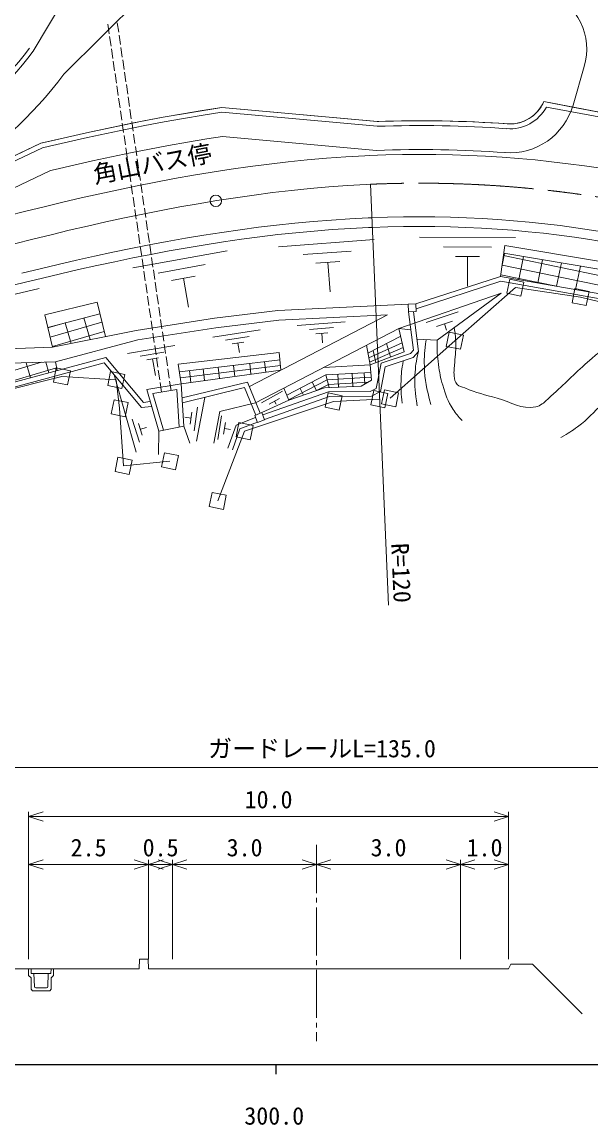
# Model space of a CAD drawing. Units: millimetres, scale not verified. Extents: x 40000 to 680000, y 20000 to 380000.
# Drawn here: x 341568 to 400840, y 198715 to 313523 of the extents above; entities that cross this region are included whole.
import ezdxf
from ezdxf.enums import TextEntityAlignment as Align

# ---------------------------------------------------------------- set-up
doc = ezdxf.new("R2010")
doc.units = ezdxf.units.MM
doc.header["$LTSCALE"] = 1000
doc.linetypes.add('CHAIN', pattern=[18.5, 12, -1.5, 3.5, -1.5])
for name, color, linetype, lineweight in [('M-BGD', 7, 'Continuous', 13), ('M-BMK', 2, 'CHAIN', 13), ('M-BMK-OTRS', 5, 'Continuous', 13), ('M-BMK-ROW', 30, 'Continuous', 13), ('M-STR-HTXT', 7, 'Continuous', 13), ('M-STR-STRC', 7, 'Continuous', 13), ('M-TTL-BAND', 7, 'Continuous', 25)]:
    doc.layers.add(name, color=color, linetype=linetype, lineweight=lineweight)
doc.styles.add('ＭＳ ゴシック', font='')
doc.styles.get('ＭＳ ゴシック').set_extended_font_data('MS Gothic')

msp = doc.modelspace()

# ---------------------------------------------------------------- linework, layer by layer
at = {"layer": 'M-BGD'}
for p, q in [((348891, 320793), (342732, 310489)), ((345933, 308091), (354493, 316596)), ((351639, 312457), (351495, 313447)), ((350650, 312313), (350505, 313302)), ((350838, 311026), (350693, 312016)), ((351827, 311171), (351683, 312160)), ((351025, 309740), (350881, 310729)), ((352015, 309884), (351870, 310874)), ((351213, 308454), (351069, 309443)), ((352203, 308598), (352058, 309588)), ((398972, 304862), (400139, 308882)), ((351401, 307167), (351257, 308157)), ((352391, 307312), (352246, 308301)), ((351589, 305881), (351445, 306870)), ((352579, 306025), (352434, 307015)), ((351777, 304594), (351633, 305584)), ((352767, 304739), (352622, 305729)), ((351965, 303308), (351820, 304298)), ((352954, 303453), (352810, 304442)), ((362369, 304629), (378611, 303169)), ((395926, 305238), (409528, 302678)), ((396207, 304677), (409138, 302243)), ((353142, 302166), (352998, 303156)), ((362385, 304126), (378566, 302671)), ((352153, 302022), (352008, 303011)), ((326616, 292880), (343527, 300901)), ((352341, 300735), (352196, 301725)), ((353330, 300880), (353186, 301869)), ((362446, 301610), (378499, 300167)), ((326791, 292409), (343694, 300427)), ((352529, 299449), (352384, 300439)), ((353518, 299594), (353374, 300583)), ((352717, 298163), (352572, 299152)), ((353706, 298307), (353561, 299297)), ((330232, 291275), (344530, 298056)), ((352904, 296876), (352760, 297866)), ((353894, 297021), (353749, 298010)), ((353092, 295590), (352948, 296580)), ((354082, 295735), (353937, 296724)), ((353280, 294304), (353136, 295293)), ((354270, 294448), (354125, 295438)), ((353468, 293017), (353324, 294007)), ((354458, 293162), (354313, 294151)), ((354645, 291876), (354501, 292865)), ((353656, 291731), (353511, 292720)), ((353844, 290445), (353699, 291434)), ((354833, 290589), (354689, 291579)), ((368295, 290132), (378268, 290873)), ((382994, 291130), (392994, 291088)), ((353101, 287936), (362945, 289698)), ((354032, 289158), (353887, 290148)), ((355021, 289303), (354877, 290292)), ((370862, 289320), (375848, 289690)), ((385490, 290119), (390490, 290099)), ((391413, 287050), (391864, 290252)), ((391551, 288031), (391844, 289444)), ((391752, 289460), (401870, 287770)), ((391864, 290252), (402036, 288553)), ((354220, 287872), (354075, 288861)), ((355209, 288016), (355065, 289006)), ((355738, 287392), (360660, 288273)), ((372183, 288415), (374676, 288601)), ((373429, 288508), (373656, 285453)), ((386736, 289114), (389236, 289104)), ((387986, 289109), (387973, 286046)), ((391577, 288214), (409041, 284598)), ((391717, 289206), (409216, 285583)), ((393321, 286712), (393818, 289115)), ((395291, 286364), (395792, 288785)), ((397261, 286016), (397766, 288455)), ((354408, 286586), (354263, 287575)), ((355397, 286730), (355253, 287720)), ((357145, 286628), (359606, 287069)), ((382600, 284184), (391413, 287050)), ((391413, 287050), (408927, 283953)), ((391437, 287221), (397261, 286016)), ((399232, 285667), (399740, 288126)), ((354595, 285299), (354451, 286289)), ((355585, 285444), (355440, 286433)), ((358375, 286848), (358915, 283833)), ((382625, 283667), (391449, 286535)), ((391449, 286535), (409585, 283329)), ((333628, 283476), (343354, 285800)), ((354783, 284013), (354639, 285002)), ((355773, 284157), (355628, 285147)), ((380832, 281630), (391493, 285318)), ((384808, 280408), (391493, 285318)), ((343932, 283041), (349389, 284354)), ((349389, 284354), (350247, 280784)), ((354971, 282727), (354827, 283716)), ((355961, 282871), (355816, 283861)), ((368222, 283484), (381801, 284146)), ((381801, 284146), (382600, 284184)), ((381801, 284146), (381840, 283346)), ((382600, 284184), (382639, 283385)), ((343932, 283041), (344740, 279680)), ((344245, 281737), (349677, 283154)), ((348661, 280466), (348002, 282717)), ((353465, 281429), (361629, 282694)), ((355159, 281440), (355015, 282430)), ((356149, 281585), (356004, 282574)), ((361629, 282694), (368222, 283484)), ((361765, 281703), (368305, 282487)), ((379638, 283039), (365250, 275585)), ((368305, 282487), (379638, 283039)), ((382639, 283385), (381840, 283346)), ((381840, 283346), (382335, 279375)), ((382340, 283371), (382859, 279215)), ((383688, 282263), (387008, 283371)), ((344258, 281683), (346066, 282212)), ((344492, 280710), (349886, 282287)), ((344726, 279736), (350120, 281314)), ((344740, 279680), (353465, 281429)), ((346692, 280071), (346066, 282212)), ((353640, 280445), (361765, 281703)), ((356336, 280298), (356192, 281288)), ((361443, 280730), (366387, 281474)), ((380832, 281630), (365886, 273887)), ((370242, 281937), (375228, 282300)), ((371524, 281529), (374018, 281711)), ((380832, 281630), (382073, 281480)), ((381381, 279210), (380832, 281630)), ((384755, 281828), (386415, 282382)), ((385585, 282105), (385802, 281456)), ((345052, 278150), (353640, 280445)), ((355347, 280154), (355202, 281143)), ((362754, 280422), (365226, 280794)), ((363446, 280020), (364682, 280206)), ((372184, 281076), (373431, 281167)), ((372807, 281121), (372880, 280124)), ((381015, 280824), (377600, 279055)), ((377685, 278585), (381169, 280143)), ((384808, 280408), (382698, 280503)), ((324776, 278913), (344740, 279680)), ((352542, 279028), (357474, 279851)), ((353858, 278741), (356324, 279152)), ((355535, 278867), (355390, 279857)), ((356524, 279012), (356380, 280002)), ((368368, 279141), (357841, 277912)), ((364064, 280113), (364212, 279129)), ((368547, 277293), (368368, 279141)), ((377820, 277846), (377449, 279878)), ((377771, 278118), (381282, 279646)), ((377820, 277846), (381381, 279210)), ((378167, 279349), (378423, 278077)), ((378966, 278022), (382038, 279036)), ((379543, 280061), (379943, 278659)), ((382038, 279036), (382335, 279375)), ((382325, 278604), (382859, 279215)), ((319238, 269661), (350113, 278054)), ((319914, 270363), (350291, 278621)), ((320116, 271238), (343605, 278108)), ((321560, 277478), (345052, 278150)), ((342442, 276487), (341981, 278062)), ((344372, 277012), (344048, 278121)), ((345223, 277243), (345052, 278150)), ((350113, 278054), (354013, 273406)), ((350291, 278621), (354225, 273932)), ((354556, 278350), (355789, 278556)), ((355173, 278453), (355463, 276715)), ((355723, 277581), (355578, 278571)), ((356712, 277726), (356568, 278715)), ((357841, 277912), (358159, 275861)), ((368445, 278345), (357964, 277121)), ((365287, 277976), (365417, 276861)), ((366831, 278156), (366957, 277074)), ((377820, 277846), (373000, 277573)), ((377961, 276233), (377820, 277846)), ((378475, 275389), (378966, 278022)), ((379403, 277640), (382325, 278604)), ((330860, 273338), (345170, 277524)), ((351180, 276783), (353458, 268739)), ((355911, 276295), (355766, 277284)), ((356900, 276439), (356756, 277429)), ((358064, 276473), (368499, 277783)), ((368547, 277293), (358159, 275861)), ((359015, 277243), (359160, 276010)), ((360450, 277411), (360592, 276196)), ((361993, 277591), (362131, 276408)), ((363610, 277780), (363745, 276631)), ((373216, 276784), (369160, 274683)), ((377890, 277049), (373216, 276784)), ((373216, 276784), (373576, 275469)), ((374468, 276855), (374545, 275510)), ((375952, 276939), (376030, 275573)), ((377223, 277011), (377289, 275841)), ((378922, 275057), (379403, 277640)), ((354562, 275258), (358159, 275861)), ((356099, 275008), (355954, 275998)), ((357088, 275153), (356944, 276142)), ((358159, 275861), (358416, 271445)), ((365059, 276053), (358244, 274396)), ((366388, 272798), (365059, 276053)), ((373351, 276290), (369390, 274239)), ((371803, 276052), (372263, 275164)), ((373486, 275797), (372263, 275164)), ((373091, 275449), (376892, 275610)), ((377918, 276550), (373351, 276290)), ((377616, 276032), (373486, 275797)), ((376892, 275610), (377961, 276233)), ((355819, 270940), (354562, 275258)), ((355199, 274858), (357692, 275275)), ((356312, 271036), (355199, 274858)), ((357692, 275275), (357921, 271349)), ((364759, 275466), (358274, 273889)), ((360602, 274455), (359757, 269892)), ((365925, 272609), (364759, 275466)), ((366519, 273879), (368707, 275089)), ((366652, 272630), (373511, 275033)), ((366817, 272158), (373598, 274534)), ((369372, 274169), (368854, 275425)), ((369372, 274169), (373091, 275449)), ((370531, 275393), (370894, 274693)), ((373511, 275033), (377843, 275062)), ((373598, 274534), (377967, 274563)), ((377843, 275062), (378475, 275389)), ((377967, 274563), (378922, 275057)), ((354013, 273406), (355068, 273520)), ((354225, 273932), (354926, 274007)), ((359845, 273451), (359493, 270976)), ((365886, 273887), (362160, 272981)), ((366563, 272864), (369372, 274169)), ((367308, 273744), (368402, 274349)), ((367855, 274046), (368028, 273734)), ((353803, 269784), (353048, 272168)), ((359174, 272284), (358530, 272376)), ((359262, 272903), (359086, 271665)), ((362160, 272981), (361549, 269684)), ((361956, 270077), (362357, 272544)), ((363860, 271556), (365902, 272349)), ((365815, 272582), (366563, 272864)), ((365815, 272582), (366096, 271834)), ((366096, 271834), (366845, 272115)), ((366563, 272864), (366845, 272115)), ((354091, 270531), (353714, 271723)), ((353902, 271127), (354522, 271323)), ((358416, 271445), (355819, 270940)), ((358416, 271445), (359042, 269693)), ((362549, 270613), (362750, 271847)), ((362650, 271230), (363291, 271126)), ((363009, 269164), (363860, 271556)), ((363480, 268996), (364255, 271173)), ((364255, 271173), (366083, 271883)), ((355819, 270940), (355788, 268499))]:
    msp.add_line(p, q, dxfattribs=at)
for points in [[(343527, 300901), (344315, 301089), (346288, 301547), (348269, 301992), (350260, 302423), (352259, 302838), (354268, 303237), (356286, 303617), (358314, 303977), (360351, 304316), (362369, 304629)], [(343694, 300427), (344430, 300603), (346399, 301060), (348377, 301504), (350364, 301934), (352359, 302348), (354363, 302746), (356376, 303125), (358399, 303484), (360430, 303823), (362385, 304126)], [(344530, 298056), (345003, 298169), (346956, 298623), (348915, 299063), (350882, 299488), (352856, 299898), (354838, 300291), (356826, 300666), (358823, 301020), (360827, 301354), (362465, 301608)], [(339920, 285959), (341805, 286423), (343689, 286877), (345574, 287321), (347458, 287753), (349343, 288171), (351228, 288576), (353113, 288965), (354999, 289338), (356886, 289693), (358773, 290030), (360661, 290347), (362549, 290643), (364438, 290917), (366328, 291168), (368217, 291395), (370106, 291596), (371995, 291771), (373884, 291919), (375771, 292038), (377672, 292128), (378074, 292143)]]:
    msp.add_lwpolyline(points, dxfattribs=at)
msp.add_circle((361752, 294919), 600, dxfattribs=at)
for centre, radius, start, end in [((393896, 310693), 13500, 350.94797, 67.34762), ((393896, 310693), 6500, 343.81985, 67.34762), ((312522, 333126), 37250, 279.71938, 323.15629), ((312522, 333126), 37750, 279.71938, 323.15629), ((312522, 333126), 41750, 300.75431, 323.15629), ((392385, 306773), 6859, 265.70138, 343.81985), ((392385, 306773), 4359, 265.70138, 331.25274), ((392385, 306773), 3859, 265.70138, 336.56464), ((383032, 176750), 126500, 85.89145, 92.01727), ((383032, 176750), 126000, 85.87774, 92.03147), ((383032, 176750), 123500, 85.87558, 92.10377), ((383032, 176750), 115500, 66.68705, 92.4699)]:
    msp.add_arc(centre, radius, start, end, dxfattribs=at)
for points, knots in [([(386588, 281716), (386701, 281079), (386722, 280874), (386757, 280329), (386816, 279441), (386684, 278943), (386645, 278054), (386622, 277520), (386529, 277217), (386592, 276686), (386635, 276326), (386642, 276066), (386899, 275810), (387140, 275571), (387367, 275558), (387683, 275432), (388966, 274922), (389722, 274732), (391056, 274375), (392622, 273956), (393510, 273181), (395106, 273465), (395376, 273513), (395513, 273612), (395743, 273764), (396144, 274029), (396309, 274256), (396665, 274579), (398178, 275946), (398961, 276783), (400490, 278133), (401682, 279185), (402434, 279675), (403674, 280671), (405144, 281851), (405604, 282228), (407423, 283711)], [0, 0, 0, 0, 1, 1, 1, 2, 2, 2, 3, 3, 3, 4, 4, 4, 5, 5, 5, 6, 6, 6, 7, 7, 7, 8, 8, 8, 9, 9, 9, 10, 10, 10, 11, 11, 11, 12, 12, 12, 12]), ([(383665, 280459), (383490, 279207), (383463, 278771), (383483, 277685), (383511, 276113), (383713, 275494), (384146, 273716)], [0, 0, 0, 0, 1, 1, 1, 2, 2, 2, 2]), ([(384808, 280408), (384819, 279223), (384812, 278850), (384954, 277865), (385076, 277019), (385137, 276534), (385409, 275724), (385748, 274712), (385868, 274088), (386468, 273206), (386797, 272721), (386944, 272523), (387412, 272040)], [0, 0, 0, 0, 1, 1, 1, 2, 2, 2, 3, 3, 3, 4, 4, 4, 4]), ([(382859, 279215), (382620, 278101), (382559, 277720), (382503, 276748), (382433, 275509), (382527, 275017), (382729, 273579)], [0, 0, 0, 0, 1, 1, 1, 2, 2, 2, 2]), ([(407878, 280058), (407603, 279913), (407485, 279852), (407291, 279652), (407099, 279455), (407059, 279290), (406905, 279062), (406251, 278087), (405957, 277484), (405196, 276590), (404493, 275763), (403966, 275425), (403153, 274705), (402746, 274343), (402490, 274172), (402083, 273810), (401040, 272884), (400582, 272214), (399452, 271398), (398796, 270923), (398544, 270750), (397711, 270274)], [0, 0, 0, 0, 1, 1, 1, 2, 2, 2, 3, 3, 3, 4, 4, 4, 5, 5, 5, 6, 6, 6, 7, 7, 7, 7]), ([(381277, 278258), (381123, 277276), (381078, 276965), (381054, 276128), (381028, 275238), (381068, 274904), (381181, 273851)], [0, 0, 0, 0, 1, 1, 1, 2, 2, 2, 2])]:
    msp.add_open_spline(points, degree=3, knots=knots, dxfattribs=at)
at = {"layer": 'M-BMK'}
msp.add_lwpolyline([(340785, 290442), (342685, 290920), (344588, 291387), (346494, 291843), (348403, 292286), (350315, 292715), (352230, 293130), (354149, 293528), (356071, 293909), (357997, 294272), (359926, 294615), (361859, 294937), (363795, 295237), (365735, 295514), (367679, 295766), (369625, 295993), (371574, 296192), (373526, 296364), (375481, 296506), (377437, 296618), (377861, 296638)], dxfattribs=at)
msp.add_arc((383032, 176750), 120000, 66.68705, 92.4699, dxfattribs=at)
at = {"layer": 'M-BMK-OTRS'}
msp.add_lwpolyline([(406504, 303247), (398915, 304676), (395926, 305238), (395815, 305004), (395629, 304683), (395487, 304478), (395240, 304176), (394925, 303868), (394705, 303689), (394407, 303486), (393897, 303223), (393387, 303046), (392838, 302941), (392341, 302914), (391790, 302946), (390591, 303024), (389770, 303070), (388531, 303130), (387420, 303174), (386443, 303204), (385206, 303231), (383619, 303249), (382064, 303246), (381106, 303235), (379840, 303210), (378738, 303177), (378579, 303171), (362369, 304629), (356286, 303617), (353022, 302990), (352040, 302793), (348269, 301992), (346288, 301547), (343527, 300901), (334658, 296694)], dxfattribs=at)
at = {"layer": 'M-BMK-ROW'}
for p, q in [((392965, 285876), (386658, 280348)), ((392383, 286762), (392079, 285293)), ((393852, 286458), (392383, 286762)), ((399752, 284887), (392965, 285876)), ((393548, 284989), (393852, 286458)), ((392079, 285293), (393548, 284989)), ((399170, 285774), (398866, 284305)), ((400638, 285470), (399170, 285774)), ((406709, 283223), (399752, 284887)), ((400334, 284001), (400638, 285470)), ((398866, 284305), (400334, 284001)), ((386658, 280348), (379911, 274355)), ((386076, 281235), (385772, 279766)), ((387545, 280931), (386076, 281235)), ((387240, 279462), (387545, 280931)), ((385772, 279766), (387240, 279462)), ((345135, 277517), (344831, 276048)), ((346604, 277213), (345135, 277517)), ((346300, 275744), (346604, 277213)), ((350795, 277148), (350490, 275679)), ((352263, 276844), (350795, 277148)), ((351959, 275375), (352263, 276844)), ((345717, 276630), (326790, 271883)), ((344831, 276048), (346300, 275744)), ((351377, 276262), (345717, 276630)), ((350490, 275679), (351959, 275375)), ((351734, 273327), (351377, 276262)), ((373449, 274911), (373145, 273442)), ((374918, 274607), (373449, 274911)), ((374614, 273138), (374918, 274607)), ((378213, 275152), (377909, 273683)), ((379682, 274848), (378213, 275152)), ((379329, 275241), (379025, 273772)), ((380798, 274937), (379329, 275241)), ((379378, 273379), (379682, 274848)), ((380494, 273468), (380798, 274937)), ((351152, 274213), (350848, 272744)), ((352621, 273909), (351152, 274213)), ((352141, 267328), (351734, 273327)), ((352317, 272440), (352621, 273909)), ((374032, 274024), (364746, 270937)), ((373145, 273442), (374614, 273138)), ((378795, 274266), (374032, 274024)), ((377909, 273683), (379378, 273379)), ((379025, 273772), (380494, 273468)), ((350848, 272744), (352317, 272440)), ((364164, 271823), (363860, 270354)), ((365632, 271519), (364164, 271823)), ((365328, 270050), (365632, 271519)), ((364746, 270937), (361964, 263681)), ((363860, 270354), (365328, 270050)), ((356399, 268697), (356095, 267228)), ((357868, 268393), (356399, 268697)), ((351558, 268215), (351254, 266746)), ((353027, 267911), (351558, 268215)), ((356982, 267811), (352141, 267328)), ((352723, 266442), (353027, 267911)), ((357564, 266924), (357868, 268393)), ((351254, 266746), (352723, 266442)), ((356095, 267228), (357564, 266924)), ((361382, 264567), (361078, 263098)), ((362851, 264263), (361382, 264567)), ((362546, 262794), (362851, 264263)), ((361078, 263098), (362546, 262794))]:
    msp.add_line(p, q, dxfattribs=at)
at = {"layer": 'M-STR-HTXT'}
for p, q in [((377861, 296638), (379752, 252806)), ((329347, 235932), (420322, 235932)), ((342254, 230825), (343754, 231325)), ((342254, 215964), (342254, 231325)), ((342254, 230825), (354754, 230825)), ((342254, 230825), (343754, 230325)), ((354754, 230825), (357254, 230825)), ((357254, 230825), (372254, 230825)), ((372254, 230825), (387254, 230825)), ((387254, 230825), (392254, 230825)), ((392254, 230825), (390754, 231325)), ((392254, 230825), (390754, 230325)), ((392254, 215964), (392254, 231325)), ((372254, 227859), (372254, 222859)), ((342254, 225825), (343754, 226325)), ((354754, 225825), (353254, 226325)), ((354754, 225825), (356254, 226325)), ((354754, 215964), (354754, 226325)), ((357254, 225825), (355754, 226325)), ((357254, 225825), (358754, 226325)), ((357254, 215964), (357254, 226325)), ((372254, 225825), (370754, 226325)), ((372254, 225825), (373754, 226325)), ((387254, 225825), (385754, 226325)), ((387254, 225825), (388754, 226325)), ((387254, 215964), (387254, 226325)), ((392254, 225825), (390754, 226325)), ((342254, 225825), (354754, 225825)), ((342254, 225825), (343754, 225325)), ((354754, 225825), (353254, 225325)), ((354754, 225825), (357254, 225825)), ((354754, 225825), (356254, 225325)), ((357254, 225825), (355754, 225325)), ((357254, 225825), (372254, 225825)), ((357254, 225825), (358754, 225325)), ((372254, 225825), (370754, 225325)), ((372254, 225825), (387254, 225825)), ((372254, 225825), (373754, 225325)), ((387254, 225825), (385754, 225325)), ((387254, 225825), (392254, 225825)), ((387254, 225825), (388754, 225325)), ((392254, 225825), (390754, 225325)), ((372254, 222359), (372254, 221859)), ((372254, 221359), (372254, 216359)), ((353804, 215964), (353754, 214964)), ((354704, 215964), (353804, 215964)), ((354754, 214964), (354704, 215964)), ((372254, 215859), (372254, 215359)), ((339754, 214964), (342254, 214964)), ((342254, 214964), (342254, 214264)), ((342254, 214964), (342504, 214964)), ((342504, 214964), (342529, 214489)), ((342504, 214964), (344604, 214964)), ((344604, 214964), (344579, 214489)), ((344854, 214964), (344604, 214964)), ((344854, 214264), (344854, 214964)), ((344854, 214964), (353754, 214964)), ((354754, 214964), (392254, 214964)), ((372254, 214859), (372254, 209859)), ((392504, 215464), (392254, 214964)), ((392504, 215464), (394754, 215464)), ((394754, 215464), (399933, 210285)), ((342254, 214264), (342504, 214014)), ((342504, 214014), (342504, 212839)), ((342529, 214489), (342804, 214489)), ((342804, 214489), (342854, 213139)), ((342804, 214489), (344304, 214489)), ((344304, 214489), (344254, 213139)), ((344579, 214489), (344304, 214489)), ((344604, 214014), (344854, 214264)), ((344604, 212839), (344604, 214014)), ((342504, 212839), (342654, 212689)), ((342654, 212689), (344454, 212689)), ((343004, 212989), (344104, 212989)), ((344454, 212689), (344604, 212839)), ((372254, 209359), (372254, 208859)), ((372254, 208359), (372254, 207429))]:
    msp.add_line(p, q, dxfattribs=at)
for centre, start, end in [((343004, 213139), 180, 270), ((344104, 213139), 270, 0)]:
    msp.add_arc(centre, 150, start, end, dxfattribs=at)
at = {"layer": 'M-STR-STRC'}
for points in [[(340047, 293350), (341962, 293831), (343882, 294302), (345806, 294763), (347735, 295210), (349669, 295645), (351608, 296064), (353552, 296468), (355502, 296855), (357457, 297223), (359417, 297571), (361383, 297899), (363354, 298204), (365330, 298486), (367312, 298744), (369299, 298975), (371290, 299179), (373286, 299354), (375286, 299500), (377281, 299614), (377719, 299635)], [(341559, 287392), (343448, 287848), (345338, 288293), (347229, 288726), (349120, 289146), (351012, 289552), (352906, 289943), (354800, 290318), (356696, 290675), (358593, 291013), (360491, 291332), (362391, 291630), (364291, 291906), (366193, 292159), (368095, 292387), (369997, 292590), (371901, 292767), (373804, 292916), (375706, 293036), (377620, 293127), (378027, 293142)]]:
    msp.add_lwpolyline(points, dxfattribs=at)
for radius in [123000, 116500]:
    msp.add_arc((383032, 176750), radius, 66.68705, 92.4699, dxfattribs=at)
at = {"layer": 'M-TTL-BAND'}
for p, q in [((40000, 205000), (579000, 205000)), ((368000, 205000), (368000, 204000))]:
    msp.add_line(p, q, dxfattribs=at)

# ---------------------------------------------------------------- texts
at = {"layer": 'M-BGD', "style": 'ＭＳ ゴシック'}
msp.add_text('角山バス停', height=1833, rotation=10.708, dxfattribs=at).set_placement((355407, 297346), align=Align.BOTTOM_CENTER)
at = {"layer": 'M-STR-HTXT', "style": 'ＭＳ ゴシック'}
msp.add_text('R=120', height=1833, rotation=272.47, dxfattribs=at).set_placement((379743, 253005), align=Align.BOTTOM_RIGHT)
for s, p in [('ガードレールL=135.0', (372820, 236432)), ('10.0', (367254, 231125)), ('2.5', (348504, 226125)), ('0.5', (356004, 226125)), ('3.0', (364754, 226125)), ('3.0', (379754, 226125)), ('1.0', (389754, 226125))]:
    msp.add_text(s, height=1833, dxfattribs=at).set_placement(p, align=Align.BOTTOM_CENTER)
at = {"layer": 'M-TTL-BAND', "style": 'ＭＳ ゴシック'}
msp.add_text('300.0', height=1833, dxfattribs=at).set_placement((367844, 198195), align=Align.BOTTOM_CENTER)

doc.saveas('drawing.dxf')
